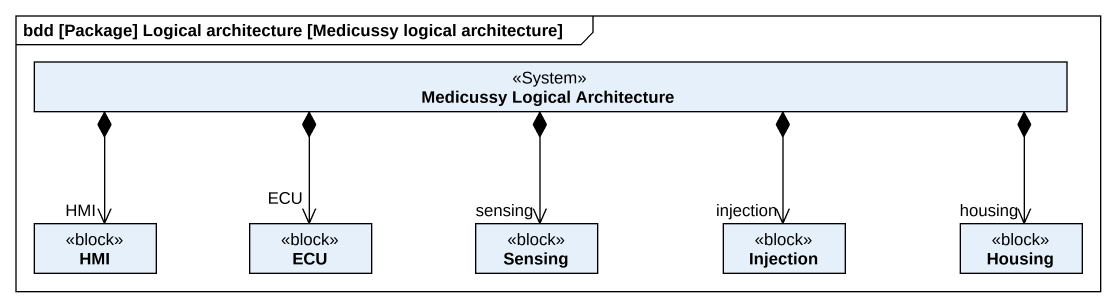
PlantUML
@startuml
mainframe bdd [Package] Logical architecture [Medicussy logical architecture]
hide circle
hide empty members
class "Medicussy Logical Architecture" as Medicussy_Logical <<System>>
class HMI <<block>>
class ECU <<block>>
class Sensing <<block>>
class Injection <<block>>
class Housing <<block>>
Medicussy_Logical *-left-> "HMI" HMI
Medicussy_Logical *--> "ECU" ECU
Medicussy_Logical *--> "sensing" Sensing
Medicussy_Logical *--> "injection" Injection
Medicussy_Logical *-right-> "housing" Housing
@enduml
